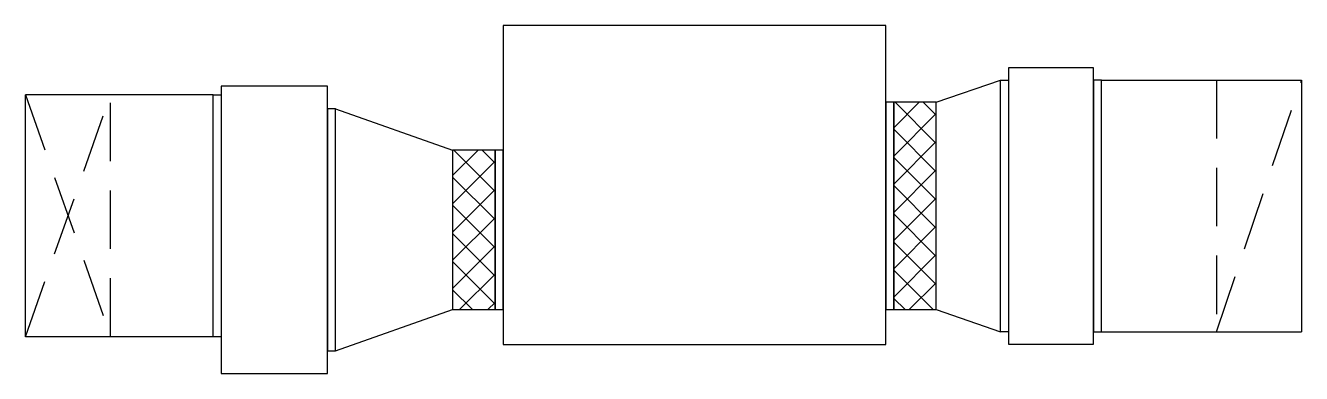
# Model space of a CAD drawing. Extents: x 70 to 190, y 346 to 379.
import ezdxf

# ---------------------------------------------------------------- set-up
doc = ezdxf.new("R2010")
doc.units = 0
doc.header["$LTSCALE"] = 11
doc.header["$MEASUREMENT"] = 0
doc.linetypes.add('DASHED', pattern=[0.75, 0.5, -0.25])
for name, color, linetype in [('A-TEXT', 2, 'CONTINUOUS'), ('DUCT', 3, 'CONTINUOUS'), ('MEQUIP', 2, 'CONTINUOUS')]:
    doc.layers.add(name, color=color, linetype=linetype)

msp = doc.modelspace()

# ---------------------------------------------------------------- hatches: boundary and pattern name
at = {"layer": 'MEQUIP'}
h = msp.add_hatch(dxfattribs=at)
h.set_pattern_fill('ANSI37', color=1, scale=15, style=0)
h.set_pattern_definition([(45, (41.5, 4.5), (-1.325825, 1.325825), []), (135, (41.5, 4.5), (-1.325825, -1.325825), [])])
h.paths.add_polyline_path([(155.61, 352.07), (155.61, 371.57), (151.61, 371.57), (151.61, 352.07)])
h = msp.add_hatch(dxfattribs=at)
h.set_pattern_fill('ANSI37', color=1, scale=15, style=0)
h.paths.add_polyline_path([(114.11, 352.07), (114.11, 367.07), (110.11, 367.07), (110.11, 352.07)])

# ---------------------------------------------------------------- linework, layer by layer
at = {"layer": 'A-TEXT'}
for points in [[(170.39, 348.82), (170.39, 374.82), (162.39, 374.82), (162.39, 348.82)], [(161.64, 349.98), (161.64, 373.66), (162.39, 373.66), (162.39, 349.98)], [(171.14, 349.98), (171.14, 373.66), (170.39, 373.66), (170.39, 349.98)]]:
    msp.add_lwpolyline(points, close=True, dxfattribs=at)
at = {"layer": 'DUCT'}
for p, q in [((155.61, 371.57), (161.64, 373.66)), ((171.14, 373.66), (189.97, 373.66)), ((189.97, 373.66), (189.97, 349.98)), ((87.58, 372.28), (69.93, 372.28)), ((69.93, 349.53), (69.93, 372.28)), ((99.08, 370.95), (110.11, 367.07)), ((99.08, 348.2), (110.11, 352.07)), ((155.61, 352.07), (161.64, 349.98)), ((87.58, 349.53), (69.93, 349.53)), ((171.14, 349.98), (189.97, 349.98))]:
    msp.add_line(p, q, dxfattribs=at)
at = {"layer": 'DUCT', "linetype": 'DASHED'}
for p, q in [((181.97, 373.66), (181.97, 349.98)), ((181.97, 349.98), (189.97, 373.66)), ((69.93, 349.53), (77.93, 372.28)), ((69.93, 372.28), (77.93, 349.53)), ((77.93, 349.53), (77.93, 372.28))]:
    msp.add_line(p, q, dxfattribs=at)
at = {"layer": 'MEQUIP'}
for points in [[(114.86, 348.78), (150.86, 348.78), (150.86, 378.78), (114.86, 378.78)], [(87.58, 349.53), (87.58, 372.28), (88.33, 372.28), (88.33, 349.53)], [(98.33, 346.07), (98.33, 373.07), (88.33, 373.07), (88.33, 346.07)], [(99.08, 348.2), (99.08, 370.95), (98.33, 370.95), (98.33, 348.2)], [(151.61, 352.07), (151.61, 371.57), (150.86, 371.57), (150.86, 352.07)], [(155.61, 352.07), (155.61, 371.57), (151.61, 371.57), (151.61, 352.07)], [(114.11, 352.07), (114.11, 367.07), (110.11, 367.07), (110.11, 352.07)], [(114.86, 352.07), (114.86, 367.07), (114.11, 367.07), (114.11, 352.07)]]:
    msp.add_lwpolyline(points, close=True, dxfattribs=at)

doc.saveas('drawing.dxf')
